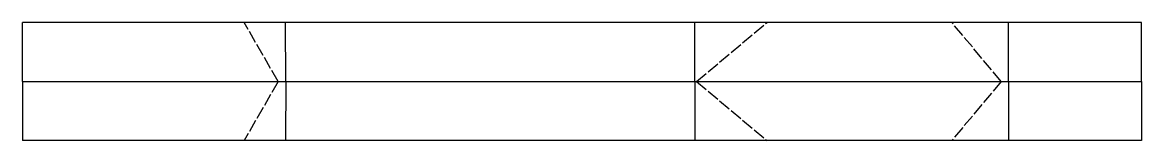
# Model space of a CAD drawing. Header units: millimetres. Extents: x 0 to 227, y 0 to 24.
import ezdxf

# ---------------------------------------------------------------- set-up
doc = ezdxf.new("R2010")
doc.units = ezdxf.units.MM
doc.linetypes.add('DASHEDX2', pattern=[3.048, 2.54, -0.508])
for name, color, linetype, lineweight in [('Border', 7, 'BYLAYER', 30), ('Mountain', 1, 'BYLAYER', 25), ('Valley', 5, 'DASHEDX2', 25)]:
    doc.layers.add(name, color=color, linetype=linetype, lineweight=lineweight)

msp = doc.modelspace()

# ---------------------------------------------------------------- linework, layer by layer
at = {"layer": 'Border'}
for p, q in [((0, 12), (-0.01, 24)), ((-0.01, 24), (0, 24)), ((45, 24), (-0.01, 24)), ((53.46, 24), (45, 24)), ((136.58, 24), (53.46, 24)), ((151.23, 24), (136.58, 24)), ((188.73, 24), (151.23, 24)), ((200.27, 24), (188.73, 24)), ((227.29, 24), (200.27, 24)), ((227.3, 12), (227.29, 24)), ((0, 12), (-0.01, 0)), ((227.3, 12), (227.29, 0)), ((-0.01, 0), (0, 0)), ((45, 0), (-0.01, 0)), ((53.46, 0), (45, 0)), ((136.58, 0), (53.46, 0)), ((151.23, 0), (136.58, 0)), ((188.73, 0), (151.23, 0)), ((200.27, 0), (188.73, 0)), ((227.29, 0), (200.27, 0))]:
    msp.add_line(p, q, dxfattribs=at)
at = {"layer": 'Mountain'}
for p, q in [((53.47, 12), (53.46, 24)), ((136.58, 12), (136.58, 24)), ((200.27, 12), (200.27, 24)), ((0, 12), (51.93, 12)), ((53.47, 12), (53.46, 0)), ((53.47, 12), (136.58, 12)), ((136.58, 12), (136.58, 0)), ((136.93, 12), (198.8, 12)), ((200.27, 12), (200.27, 0)), ((200.27, 12), (227.3, 12))]:
    msp.add_line(p, q, dxfattribs=at)
at = {"layer": 'Valley'}
for p, q in [((51.93, 12), (45, 24)), ((136.93, 12), (151.23, 24)), ((198.8, 12), (188.73, 24)), ((51.93, 12), (45, 0)), ((51.93, 12), (53.47, 12)), ((136.58, 12), (136.93, 12)), ((136.93, 12), (151.23, 0)), ((198.8, 12), (188.73, 0)), ((198.8, 12), (200.27, 12))]:
    msp.add_line(p, q, dxfattribs=at)

doc.saveas('drawing.dxf')
